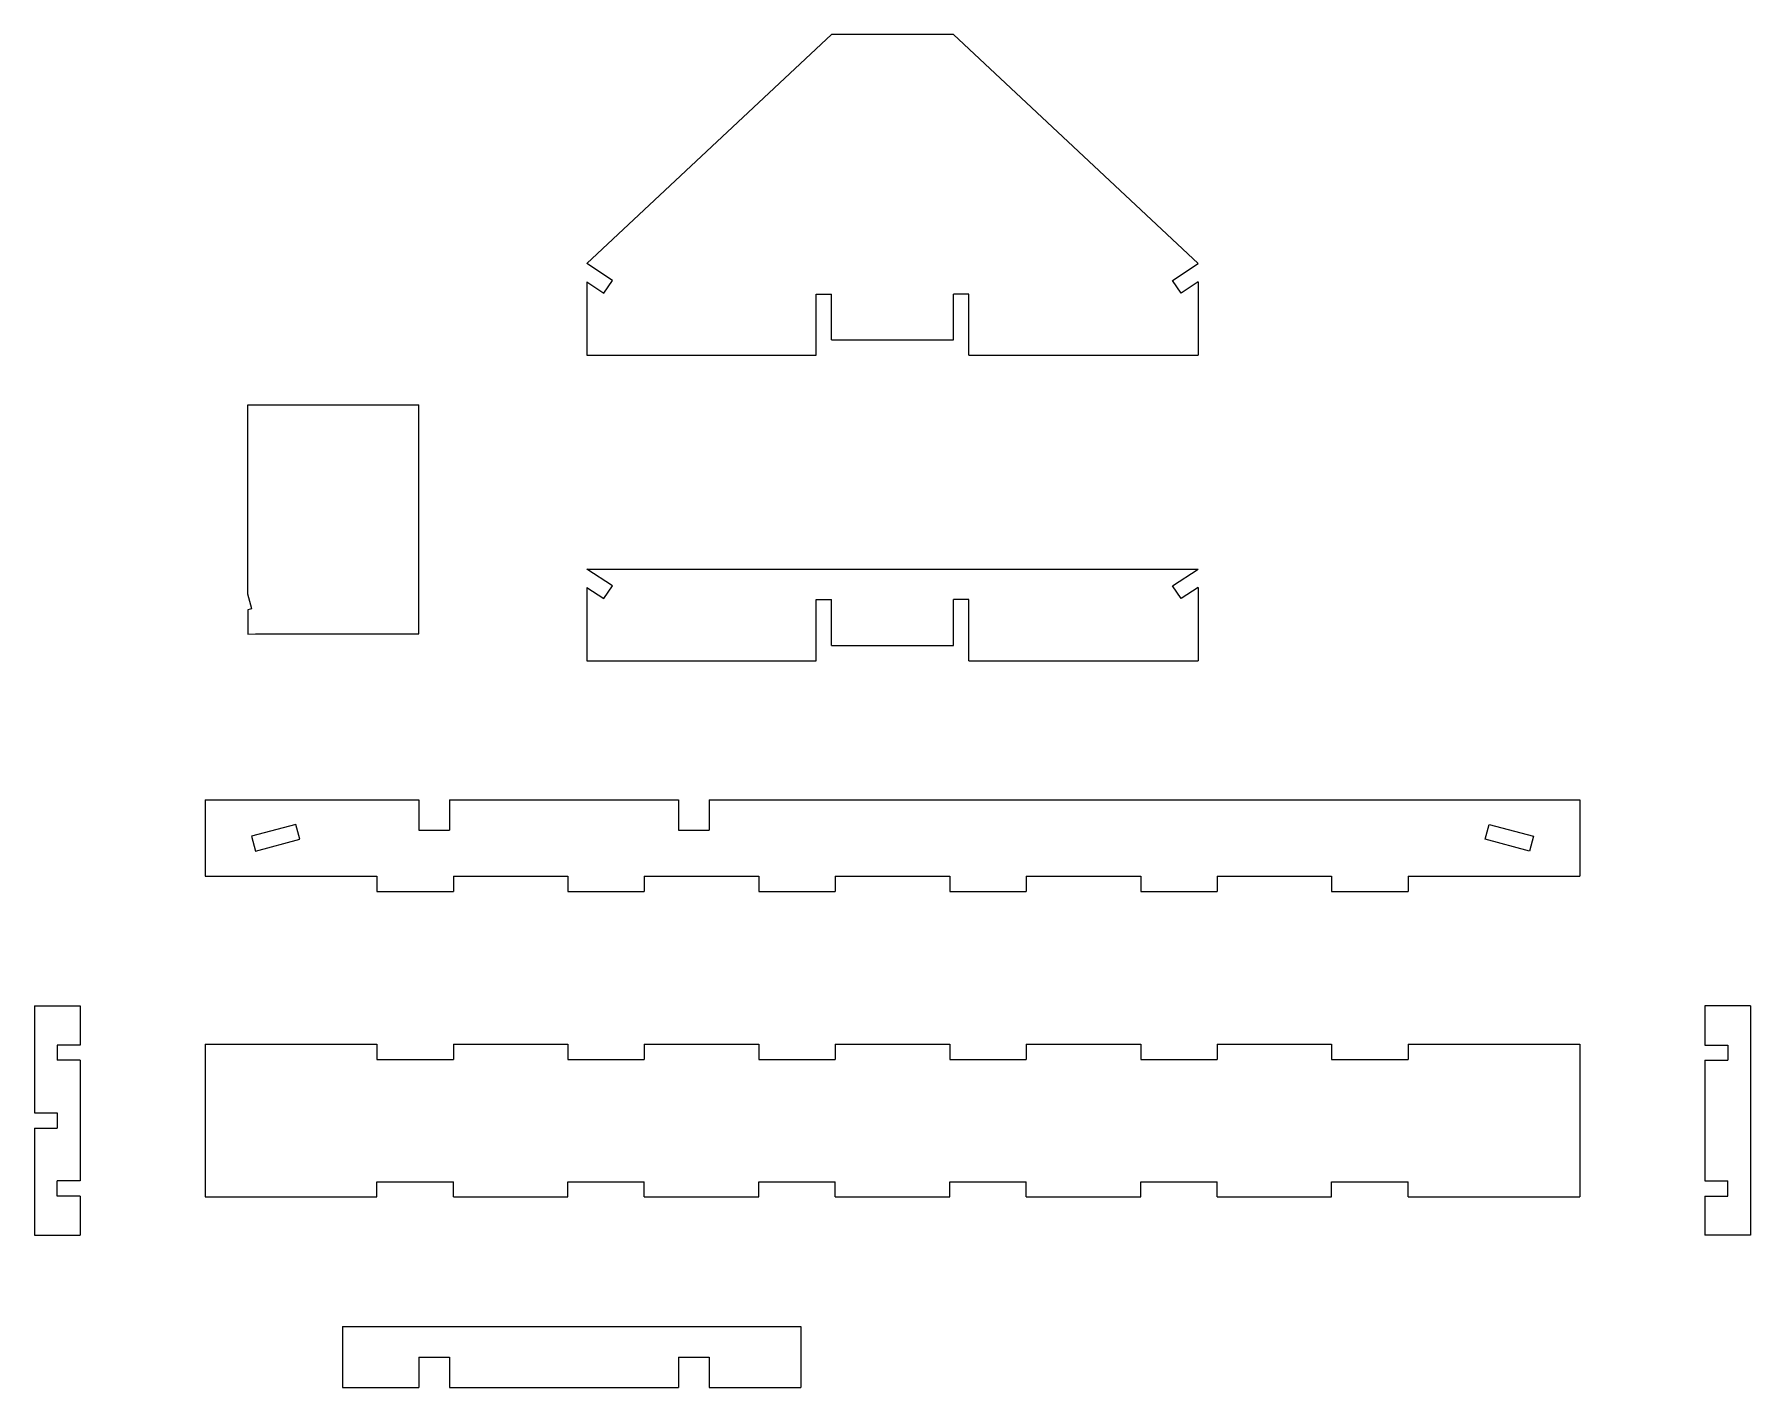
# Model space of a CAD drawing. Extents: x -112 to 112, y -35 to 142.
import ezdxf

# ---------------------------------------------------------------- set-up
doc = ezdxf.new("R2010")
doc.units = 0
doc.layers.add('MODELSKETCH_VISIBLE', color=7, linetype='CONTINUOUS')

msp = doc.modelspace()

# ---------------------------------------------------------------- linework, layer by layer
at = {"layer": 'MODELSKETCH_VISIBLE'}
for p, q in [((-8, 142.21), (-40, 112.21)), ((8, 142.21), (-8, 142.21)), ((8, 142.21), (40, 112.21)), ((-36.67, 110), (-40, 112.21)), ((36.67, 110), (40, 112.21)), ((-40, 109.81), (-37.78, 108.33)), ((-40, 109.81), (-40, 105.21)), ((-37.78, 108.33), (-36.67, 110)), ((-10, 102.21), (-10, 108.21)), ((-10, 108.21), (-8, 108.21)), ((-8, 102.21), (-8, 108.21)), ((8, 102.21), (8, 108.21)), ((10, 108.21), (8, 108.21)), ((10, 102.21), (10, 108.21)), ((37.78, 108.33), (36.67, 110)), ((40, 109.81), (37.78, 108.33)), ((40, 109.81), (40, 105.21)), ((-40, 105.21), (-40, 100.21)), ((40, 105.21), (40, 100.21)), ((-10, 100.21), (-10, 102.21)), ((-8, 102.21), (8, 102.21)), ((10, 100.21), (10, 102.21)), ((-40, 100.21), (-10, 100.21)), ((10, 100.21), (40, 100.21)), ((-84.41, 68.93), (-84.41, 93.71)), ((-84.41, 93.71), (-83.42, 93.71)), ((-83.42, 93.71), (-62, 93.71)), ((-62, 63.71), (-62, 93.71)), ((-36.67, 70), (-40, 72.21)), ((-40, 72.21), (40, 72.21)), ((36.67, 70), (40, 72.21)), ((-40, 69.81), (-37.78, 68.33)), ((-40, 69.81), (-40, 65.21)), ((-37.78, 68.33), (-36.67, 70)), ((37.78, 68.33), (36.67, 70)), ((40, 69.81), (37.78, 68.33)), ((40, 69.81), (40, 65.21)), ((-83.9, 67), (-84.41, 68.93)), ((-10, 68.21), (-8, 68.21)), ((-10, 62.21), (-10, 68.21)), ((-8, 62.21), (-8, 68.21)), ((8, 62.21), (8, 68.21)), ((10, 68.21), (8, 68.21)), ((10, 62.21), (10, 68.21)), ((-83.9, 67), (-84.41, 66.87)), ((-84.41, 66.87), (-84.41, 63.7)), ((-40, 65.21), (-40, 60.21)), ((40, 65.21), (40, 60.21)), ((-84.41, 63.7), (-83.42, 63.71)), ((-83.42, 63.71), (-62, 63.71)), ((-10, 60.21), (-10, 62.21)), ((-8, 62.21), (8, 62.21)), ((10, 60.21), (10, 62.21)), ((-40, 60.21), (-10, 60.21)), ((10, 60.21), (40, 60.21)), ((-90, 42), (-62, 42)), ((-90, 42), (-90, 37)), ((-62, 42), (-62, 38)), ((-58, 42), (-58, 38)), ((-58, 42), (-28, 42)), ((-28, 42), (-28, 38)), ((-24, 42), (-24, 38)), ((-24, 42), (90, 42)), ((90, 42), (90, 37)), ((-78.12, 38.75), (-83.93, 37.23)), ((-77.62, 36.82), (-78.12, 38.75)), ((77.62, 36.82), (78.12, 38.75)), ((78.12, 38.75), (83.93, 37.23)), ((-90, 37), (-90, 32)), ((-83.93, 37.23), (-83.42, 35.29)), ((-83.42, 35.29), (-77.62, 36.82)), ((-62, 38), (-58, 38)), ((-28, 38), (-24, 38)), ((83.42, 35.29), (77.62, 36.82)), ((83.93, 37.23), (83.42, 35.29)), ((90, 37), (90, 32)), ((-90, 32), (-67.5, 32)), ((-67.5, 32), (-67.5, 30)), ((-57.5, 32), (-42.5, 32)), ((-57.5, 32), (-57.5, 30)), ((-42.5, 32), (-42.5, 30)), ((-32.5, 32), (-17.5, 32)), ((-32.5, 32), (-32.5, 30)), ((-17.5, 32), (-17.5, 30)), ((-7.5, 32), (7.5, 32)), ((-7.5, 32), (-7.5, 30)), ((7.5, 32), (7.5, 30)), ((17.5, 32), (32.5, 32)), ((17.5, 32), (17.5, 30)), ((32.5, 32), (32.5, 30)), ((42.5, 32), (57.5, 32)), ((42.5, 32), (42.5, 30)), ((57.5, 32), (57.5, 30)), ((67.5, 32), (67.5, 30)), ((67.5, 32), (90, 32)), ((-67.5, 30), (-57.5, 30)), ((-42.5, 30), (-32.5, 30)), ((-17.5, 30), (-7.5, 30)), ((7.5, 30), (17.5, 30)), ((32.5, 30), (42.5, 30)), ((57.5, 30), (67.5, 30)), ((-112.36, 15), (-112.36, 1)), ((-112.36, 15), (-106.36, 15)), ((-106.36, 15), (-106.36, 9.89)), ((112.36, 15), (106.36, 15)), ((106.36, 15), (106.36, 9.89)), ((112.36, 15), (112.36, -15)), ((-106.36, 9.89), (-109.36, 9.89)), ((-109.36, 9.89), (-109.36, 7.89)), ((-90, 10), (-90, -10)), ((-90, 10), (-67.5, 10)), ((-67.5, 10), (-67.5, 8)), ((-57.5, 10), (-57.5, 8)), ((-57.5, 10), (-42.5, 10)), ((-42.5, 10), (-42.5, 8)), ((-32.5, 10), (-32.5, 8)), ((-32.5, 10), (-17.5, 10)), ((-17.5, 10), (-17.5, 8)), ((-7.5, 10), (-7.5, 8)), ((-7.5, 10), (7.5, 10)), ((7.5, 10), (7.5, 8)), ((17.5, 10), (17.5, 8)), ((17.5, 10), (32.5, 10)), ((32.5, 10), (32.5, 8)), ((42.5, 10), (42.5, 8)), ((42.5, 10), (57.5, 10)), ((57.5, 10), (57.5, 8)), ((67.5, 10), (67.5, 8)), ((67.5, 10), (90, 10)), ((90, 10), (90, -10)), ((106.36, 9.89), (109.36, 9.89)), ((109.36, 9.89), (109.36, 7.89)), ((-106.36, 7.89), (-109.36, 7.89)), ((-106.36, 7.89), (-106.36, -7.89)), ((-67.5, 8), (-57.5, 8)), ((-42.5, 8), (-32.5, 8)), ((-17.5, 8), (-7.5, 8)), ((7.5, 8), (17.5, 8)), ((32.5, 8), (42.5, 8)), ((57.5, 8), (67.5, 8)), ((106.36, 7.89), (109.36, 7.89)), ((106.36, 7.89), (106.36, -7.89)), ((-112.36, 1), (-109.36, 1)), ((-109.36, 1), (-109.36, -1)), ((-112.36, -1), (-109.36, -1)), ((-112.36, -1), (-112.36, -15)), ((-109.36, -9.89), (-109.36, -7.89)), ((-106.36, -7.89), (-109.36, -7.89)), ((-67.5, -8), (-57.5, -8)), ((-67.5, -10), (-67.5, -8)), ((-57.5, -10), (-57.5, -8)), ((-42.5, -10), (-42.5, -8)), ((-42.5, -8), (-32.5, -8)), ((-32.5, -10), (-32.5, -8)), ((-17.5, -10), (-17.5, -8)), ((-17.5, -8), (-7.5, -8)), ((-7.5, -10), (-7.5, -8)), ((7.5, -10), (7.5, -8)), ((7.5, -8), (17.5, -8)), ((17.5, -10), (17.5, -8)), ((32.5, -10), (32.5, -8)), ((32.5, -8), (42.5, -8)), ((42.5, -10), (42.5, -8)), ((57.5, -8), (67.5, -8)), ((57.5, -10), (57.5, -8)), ((67.5, -10), (67.5, -8)), ((106.36, -7.89), (109.36, -7.89)), ((109.36, -9.89), (109.36, -7.89)), ((-106.36, -9.89), (-109.36, -9.89)), ((-106.36, -9.89), (-106.36, -15)), ((-90, -10), (-67.5, -10)), ((-57.5, -10), (-42.5, -10)), ((-32.5, -10), (-17.5, -10)), ((-7.5, -10), (7.5, -10)), ((17.5, -10), (32.5, -10)), ((42.5, -10), (57.5, -10)), ((67.5, -10), (90, -10)), ((106.36, -9.89), (109.36, -9.89)), ((106.36, -9.89), (106.36, -15)), ((-112.36, -15), (-106.36, -15)), ((112.36, -15), (106.36, -15)), ((-72, -26.97), (-12, -26.97)), ((-72, -26.97), (-72, -34.97)), ((-12, -26.97), (-12, -34.97)), ((-62, -30.97), (-58, -30.97)), ((-62, -30.97), (-62, -34.97)), ((-58, -30.97), (-58, -34.97)), ((-28, -30.97), (-24, -30.97)), ((-28, -30.97), (-28, -34.97)), ((-24, -30.97), (-24, -34.97)), ((-72, -34.97), (-62, -34.97)), ((-58, -34.97), (-28, -34.97)), ((-24, -34.97), (-12, -34.97))]:
    msp.add_line(p, q, dxfattribs=at)

doc.saveas('drawing.dxf')
